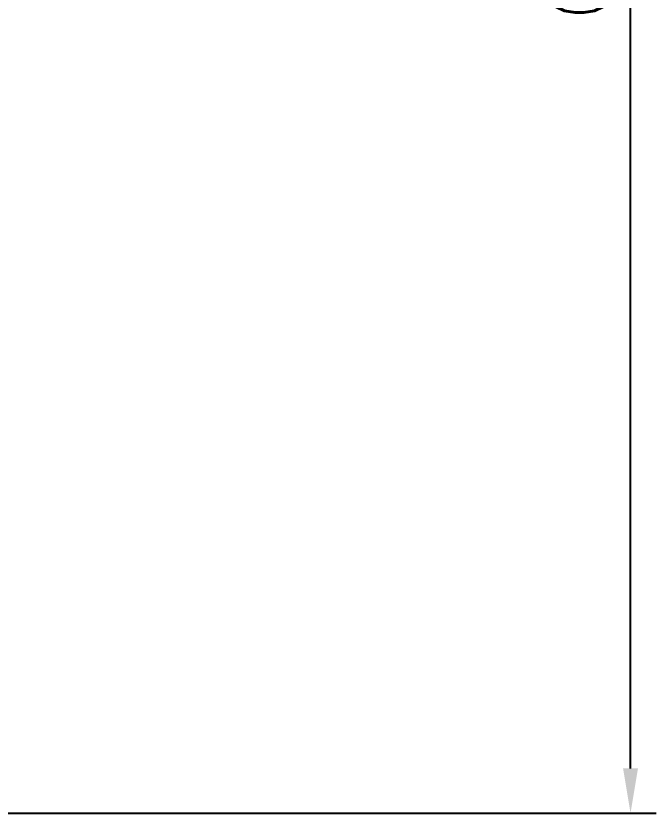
# Model space of a CAD drawing. Header units: millimetres. Extents: x 14523 to 15117, y 3069 to 3489.
# Drawn here: x 14974 to 15024.2, y 3203.6 to 3266 of the extents above; entities that cross this region are included whole.
import ezdxf

# ---------------------------------------------------------------- set-up
doc = ezdxf.new("R2010")
doc.units = ezdxf.units.MM
doc.header["$LTSCALE"] = 0.25
doc.layers.add('DWG', color=7, linetype='Continuous')
doc.styles.add('GHS', font='romans.shx', dxfattribs={"height": 3.5, "bigfont": 'ghs.shx'})
doc.dimstyles.new('HONG', dxfattribs={"dimscale": 0, "dimtxt": 3.5, "dimasz": 3.5, "dimexe": 2, "dimexo": 1, "dimgap": 1, "dimtad": 1, "dimdec": 4, "dimdsep": 46, "dimtxsty": 'GHS', "dimcen": 3, "dimclrd": 2, "dimclre": 2, "dimclrt": 2, "dimadec": 0, "dimazin": 0, "dimtfac": 1, "dimtdec": 4, "dimtmove": 0, "dimatfit": 2, "dimfxl": 0, "dimtvp": 1, "dimtolj": 1, "dimarcsym": 0})

# ---------------------------------------------------------------- blocks, each defined once
blk = doc.blocks.new('*D7')
at = {"layer": 'Defpoints', "color": 0}
for p in [(14965.522, 3345.485), (15022.163, 3345.485), (14970.991, 3203.626)]:
    blk.add_point(p, dxfattribs=at)
at = {"layer": 'DWG', "color": 2, "lineweight": -2}
for p, q in [((14966.522, 3345.485), (15024.163, 3345.485)), ((15022.163, 3207.126), (15022.163, 3341.985)), ((14971.991, 3203.626), (15024.163, 3203.626))]:
    blk.add_line(p, q, dxfattribs=at)
at = {"layer": 'DWG', "color": 2}
for points in [[(15021.58, 3341.985), (15022.747, 3341.985), (15022.163, 3345.485)], [(15021.58, 3207.126), (15022.747, 3207.126), (15022.163, 3203.626)]]:
    blk.add_solid(points, dxfattribs=at)
at = {"layer": 'DWG', "color": 2, "insert": (15018.497, 3274.556), "char_height": 3.5, "attachment_point": 5, "rotation": 90, "style": 'GHS'}
blk.add_mtext('\\A1;(141.8)', dxfattribs=at)

msp = doc.modelspace()

# ---------------------------------------------------------------- dimensions: what is measured, and where the dimension line sits
at = {"layer": 'DWG'}
dim = msp.add_linear_dim(base=(15022.16333, 3345.48482), p1=(14970.9915, 3203.62635), p2=(14965.52185, 3345.48482), angle=90, text='(141.8)', dimstyle='HONG', override={"dimscale": 1, "dimatfit": 3, "dimarcsym": 1}, dxfattribs=at)
dim.commit()
dim.dimension.update_dxf_attribs({"geometry": '*D7', "text_midpoint": (15018.49667, 3274.55559)})

doc.saveas('drawing.dxf')
